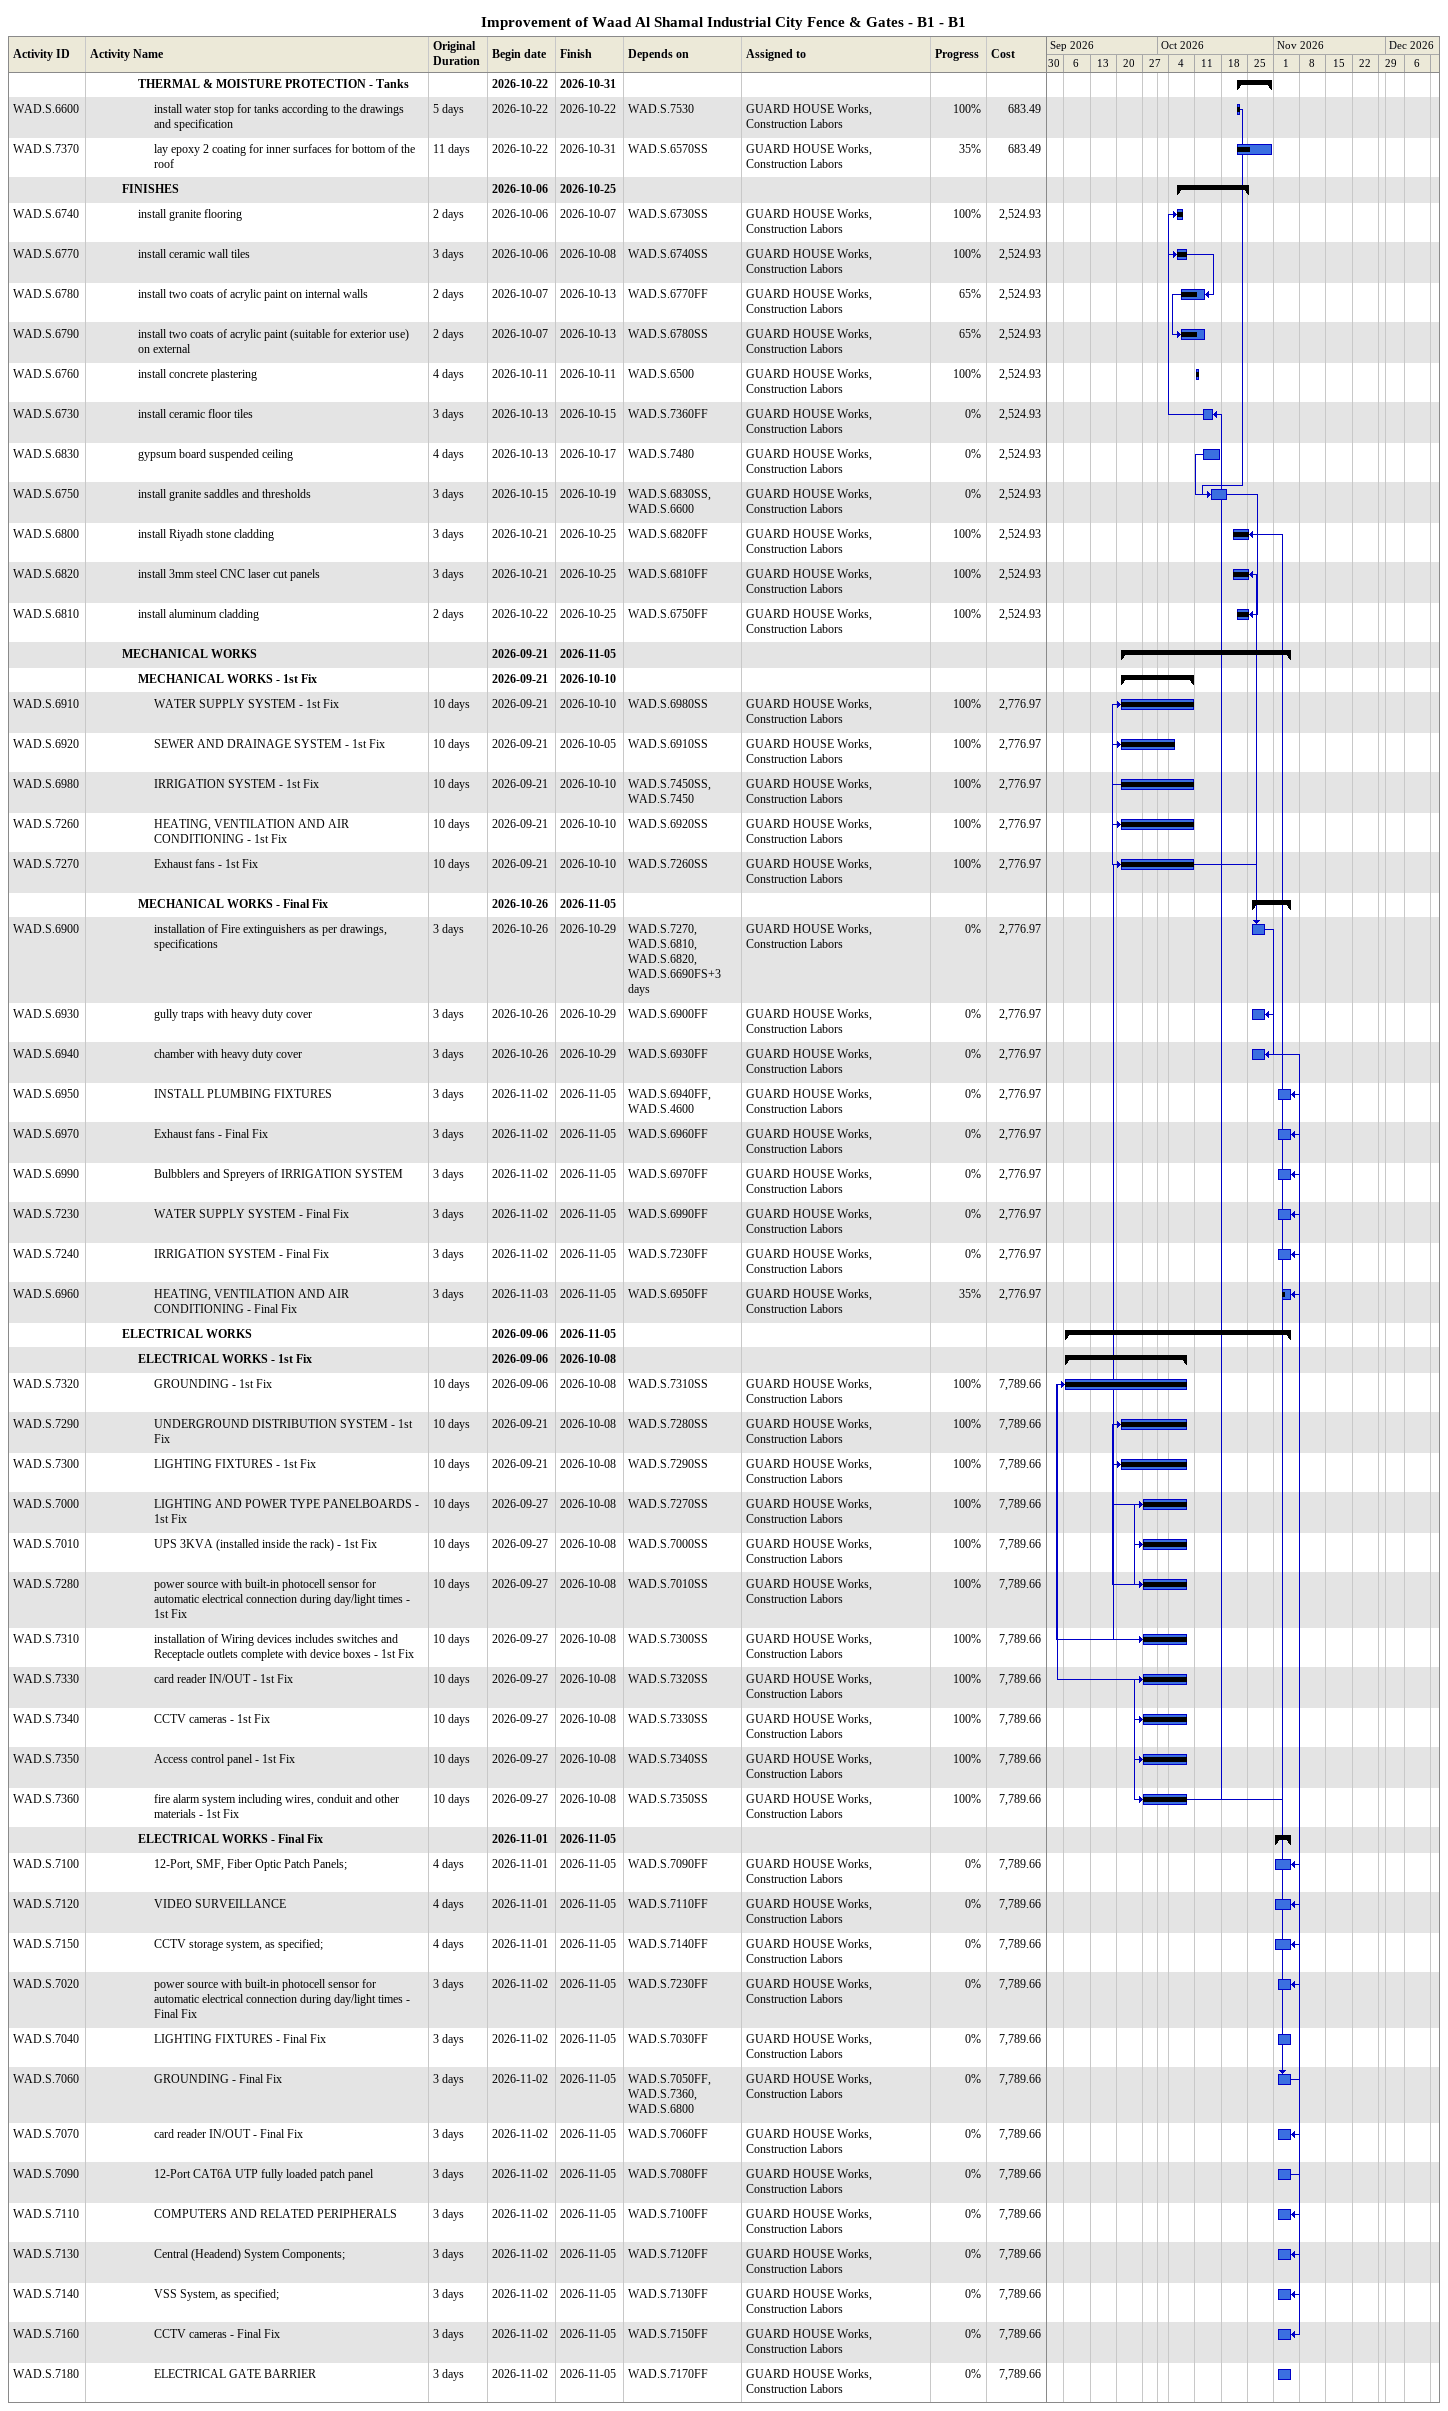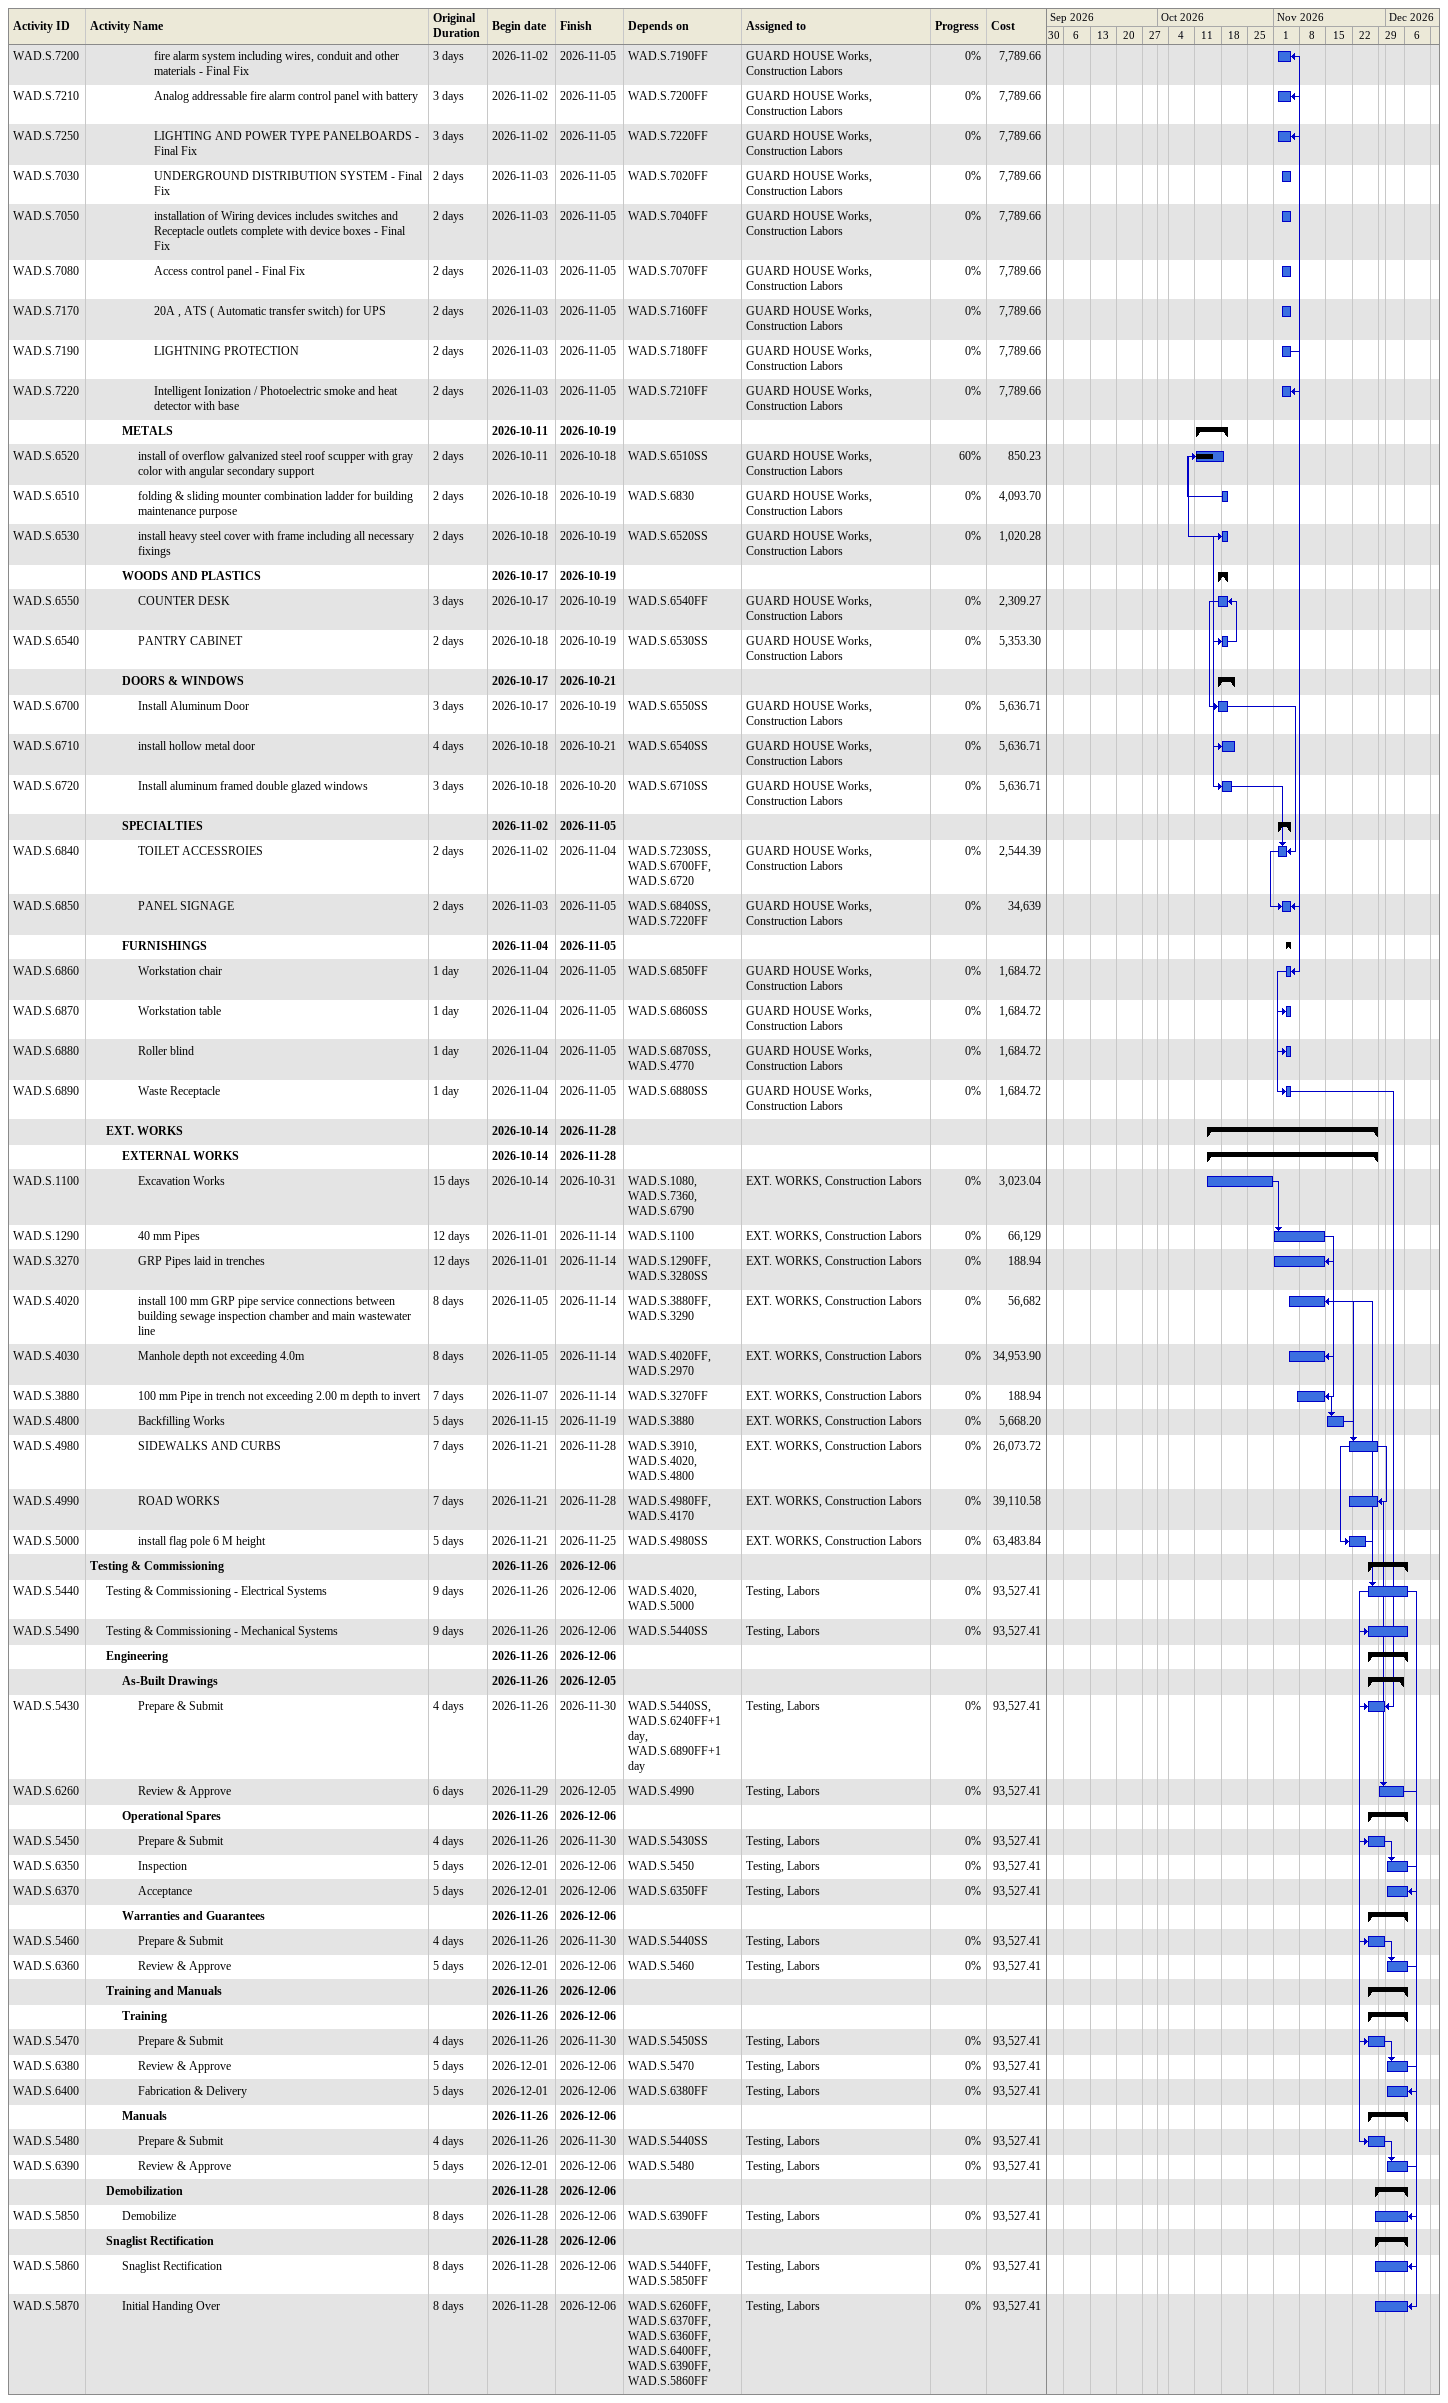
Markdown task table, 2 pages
Improvement of Waad Al Shamal Industrial City Fence & Gates - B1 - B1

| ID | Level | Task | Original duration | Start | Finish | Predecessors | Resources | % complete | Cost |
|---|---|---|---|---|---|---|---|---|---|
|  | 4 | **THERMAL & MOISTURE PROTECTION - Tanks** |  | 2026-10-22 | 2026-10-31 |  |  |  |  |
| WAD.S.6600 | 5 | install water stop for tanks according to the drawings and specification | 5d | 2026-10-22 | 2026-10-22 | WAD.S.7530 | GUARD HOUSE Works, Construction Labors | 100 | 683.49 |
| WAD.S.7370 | 5 | lay epoxy 2 coating for inner surfaces for bottom of the roof | 11d | 2026-10-22 | 2026-10-31 | WAD.S.6570SS | GUARD HOUSE Works, Construction Labors | 35 | 683.49 |
|  | 3 | **FINISHES** |  | 2026-10-06 | 2026-10-25 |  |  |  |  |
| WAD.S.6740 | 4 | install granite flooring | 2d | 2026-10-06 | 2026-10-07 | WAD.S.6730SS | GUARD HOUSE Works, Construction Labors | 100 | 2524.93 |
| WAD.S.6770 | 4 | install ceramic wall tiles | 3d | 2026-10-06 | 2026-10-08 | WAD.S.6740SS | GUARD HOUSE Works, Construction Labors | 100 | 2524.93 |
| WAD.S.6780 | 4 | install two coats of acrylic paint on internal walls | 2d | 2026-10-07 | 2026-10-13 | WAD.S.6770FF | GUARD HOUSE Works, Construction Labors | 65 | 2524.93 |
| WAD.S.6790 | 4 | install two coats of acrylic paint (suitable for exterior use) on external | 2d | 2026-10-07 | 2026-10-13 | WAD.S.6780SS | GUARD HOUSE Works, Construction Labors | 65 | 2524.93 |
| WAD.S.6760 | 4 | install concrete plastering | 4d | 2026-10-11 | 2026-10-11 | WAD.S.6500 | GUARD HOUSE Works, Construction Labors | 100 | 2524.93 |
| WAD.S.6730 | 4 | install ceramic floor tiles | 3d | 2026-10-13 | 2026-10-15 | WAD.S.7360FF | GUARD HOUSE Works, Construction Labors | 0 | 2524.93 |
| WAD.S.6830 | 4 | gypsum board suspended ceiling | 4d | 2026-10-13 | 2026-10-17 | WAD.S.7480 | GUARD HOUSE Works, Construction Labors | 0 | 2524.93 |
| WAD.S.6750 | 4 | install granite saddles and thresholds | 3d | 2026-10-15 | 2026-10-19 | WAD.S.6830SS, WAD.S.6600 | GUARD HOUSE Works, Construction Labors | 0 | 2524.93 |
| WAD.S.6800 | 4 | install Riyadh stone cladding | 3d | 2026-10-21 | 2026-10-25 | WAD.S.6820FF | GUARD HOUSE Works, Construction Labors | 100 | 2524.93 |
| WAD.S.6820 | 4 | install 3mm steel CNC laser cut panels | 3d | 2026-10-21 | 2026-10-25 | WAD.S.6810FF | GUARD HOUSE Works, Construction Labors | 100 | 2524.93 |
| WAD.S.6810 | 4 | install aluminum cladding | 2d | 2026-10-22 | 2026-10-25 | WAD.S.6750FF | GUARD HOUSE Works, Construction Labors | 100 | 2524.93 |
|  | 3 | **MECHANICAL WORKS** |  | 2026-09-21 | 2026-11-05 |  |  |  |  |
|  | 4 | **MECHANICAL WORKS - 1st Fix** |  | 2026-09-21 | 2026-10-10 |  |  |  |  |
| WAD.S.6910 | 5 | WATER SUPPLY SYSTEM - 1st Fix | 10d | 2026-09-21 | 2026-10-10 | WAD.S.6980SS | GUARD HOUSE Works, Construction Labors | 100 | 2776.97 |
| WAD.S.6920 | 5 | SEWER AND DRAINAGE SYSTEM - 1st Fix | 10d | 2026-09-21 | 2026-10-05 | WAD.S.6910SS | GUARD HOUSE Works, Construction Labors | 100 | 2776.97 |
| WAD.S.6980 | 5 | IRRIGATION SYSTEM - 1st Fix | 10d | 2026-09-21 | 2026-10-10 | WAD.S.7450SS, WAD.S.7450 | GUARD HOUSE Works, Construction Labors | 100 | 2776.97 |
| WAD.S.7260 | 5 | HEATING, VENTILATION AND AIR CONDITIONING - 1st Fix | 10d | 2026-09-21 | 2026-10-10 | WAD.S.6920SS | GUARD HOUSE Works, Construction Labors | 100 | 2776.97 |
| WAD.S.7270 | 5 | Exhaust fans - 1st Fix | 10d | 2026-09-21 | 2026-10-10 | WAD.S.7260SS | GUARD HOUSE Works, Construction Labors | 100 | 2776.97 |
|  | 4 | **MECHANICAL WORKS - Final Fix** |  | 2026-10-26 | 2026-11-05 |  |  |  |  |
| WAD.S.6900 | 5 | installation of Fire extinguishers as per drawings, specifications | 3d | 2026-10-26 | 2026-10-29 | WAD.S.7270, WAD.S.6810, WAD.S.6820, WAD.S.6690FS+3d | GUARD HOUSE Works, Construction Labors | 0 | 2776.97 |
| WAD.S.6930 | 5 | gully traps with heavy duty cover | 3d | 2026-10-26 | 2026-10-29 | WAD.S.6900FF | GUARD HOUSE Works, Construction Labors | 0 | 2776.97 |
| WAD.S.6940 | 5 | chamber with heavy duty cover | 3d | 2026-10-26 | 2026-10-29 | WAD.S.6930FF | GUARD HOUSE Works, Construction Labors | 0 | 2776.97 |
| WAD.S.6950 | 5 | INSTALL PLUMBING FIXTURES | 3d | 2026-11-02 | 2026-11-05 | WAD.S.6940FF, WAD.S.4600 | GUARD HOUSE Works, Construction Labors | 0 | 2776.97 |
| WAD.S.6970 | 5 | Exhaust fans - Final Fix | 3d | 2026-11-02 | 2026-11-05 | WAD.S.6960FF | GUARD HOUSE Works, Construction Labors | 0 | 2776.97 |
| WAD.S.6990 | 5 | Bulbblers and Spreyers of IRRIGATION SYSTEM | 3d | 2026-11-02 | 2026-11-05 | WAD.S.6970FF | GUARD HOUSE Works, Construction Labors | 0 | 2776.97 |
| WAD.S.7230 | 5 | WATER SUPPLY SYSTEM - Final Fix | 3d | 2026-11-02 | 2026-11-05 | WAD.S.6990FF | GUARD HOUSE Works, Construction Labors | 0 | 2776.97 |
| WAD.S.7240 | 5 | IRRIGATION SYSTEM - Final Fix | 3d | 2026-11-02 | 2026-11-05 | WAD.S.7230FF | GUARD HOUSE Works, Construction Labors | 0 | 2776.97 |
| WAD.S.6960 | 5 | HEATING, VENTILATION AND AIR CONDITIONING - Final Fix | 3d | 2026-11-03 | 2026-11-05 | WAD.S.6950FF | GUARD HOUSE Works, Construction Labors | 35 | 2776.97 |
|  | 3 | **ELECTRICAL WORKS** |  | 2026-09-06 | 2026-11-05 |  |  |  |  |
|  | 4 | **ELECTRICAL WORKS - 1st Fix** |  | 2026-09-06 | 2026-10-08 |  |  |  |  |
| WAD.S.7320 | 5 | GROUNDING - 1st Fix | 10d | 2026-09-06 | 2026-10-08 | WAD.S.7310SS | GUARD HOUSE Works, Construction Labors | 100 | 7789.66 |
| WAD.S.7290 | 5 | UNDERGROUND DISTRIBUTION SYSTEM - 1st Fix | 10d | 2026-09-21 | 2026-10-08 | WAD.S.7280SS | GUARD HOUSE Works, Construction Labors | 100 | 7789.66 |
| WAD.S.7300 | 5 | LIGHTING FIXTURES - 1st Fix | 10d | 2026-09-21 | 2026-10-08 | WAD.S.7290SS | GUARD HOUSE Works, Construction Labors | 100 | 7789.66 |
| WAD.S.7000 | 5 | LIGHTING AND POWER TYPE PANELBOARDS - 1st Fix | 10d | 2026-09-27 | 2026-10-08 | WAD.S.7270SS | GUARD HOUSE Works, Construction Labors | 100 | 7789.66 |
| WAD.S.7010 | 5 | UPS 3KVA (installed inside the rack) - 1st Fix | 10d | 2026-09-27 | 2026-10-08 | WAD.S.7000SS | GUARD HOUSE Works, Construction Labors | 100 | 7789.66 |
| WAD.S.7280 | 5 | power source with built-in photocell sensor for automatic electrical connection during day/light times - 1st Fix | 10d | 2026-09-27 | 2026-10-08 | WAD.S.7010SS | GUARD HOUSE Works, Construction Labors | 100 | 7789.66 |
| WAD.S.7310 | 5 | installation of Wiring devices includes switches and Receptacle outlets complete with device boxes - 1st Fix | 10d | 2026-09-27 | 2026-10-08 | WAD.S.7300SS | GUARD HOUSE Works, Construction Labors | 100 | 7789.66 |
| WAD.S.7330 | 5 | card reader IN/OUT - 1st Fix | 10d | 2026-09-27 | 2026-10-08 | WAD.S.7320SS | GUARD HOUSE Works, Construction Labors | 100 | 7789.66 |
| WAD.S.7340 | 5 | CCTV cameras - 1st Fix | 10d | 2026-09-27 | 2026-10-08 | WAD.S.7330SS | GUARD HOUSE Works, Construction Labors | 100 | 7789.66 |
| WAD.S.7350 | 5 | Access control panel - 1st Fix | 10d | 2026-09-27 | 2026-10-08 | WAD.S.7340SS | GUARD HOUSE Works, Construction Labors | 100 | 7789.66 |
| WAD.S.7360 | 5 | fire alarm system including wires, conduit and other materials - 1st Fix | 10d | 2026-09-27 | 2026-10-08 | WAD.S.7350SS | GUARD HOUSE Works, Construction Labors | 100 | 7789.66 |
|  | 4 | **ELECTRICAL WORKS - Final Fix** |  | 2026-11-01 | 2026-11-05 |  |  |  |  |
| WAD.S.7100 | 5 | 12-Port, SMF, Fiber Optic Patch Panels; | 4d | 2026-11-01 | 2026-11-05 | WAD.S.7090FF | GUARD HOUSE Works, Construction Labors | 0 | 7789.66 |
| WAD.S.7120 | 5 | VIDEO SURVEILLANCE | 4d | 2026-11-01 | 2026-11-05 | WAD.S.7110FF | GUARD HOUSE Works, Construction Labors | 0 | 7789.66 |
| WAD.S.7150 | 5 | CCTV storage system, as specified; | 4d | 2026-11-01 | 2026-11-05 | WAD.S.7140FF | GUARD HOUSE Works, Construction Labors | 0 | 7789.66 |
| WAD.S.7020 | 5 | power source with built-in photocell sensor for automatic electrical connection during day/light times - Final Fix | 3d | 2026-11-02 | 2026-11-05 | WAD.S.7230FF | GUARD HOUSE Works, Construction Labors | 0 | 7789.66 |
| WAD.S.7040 | 5 | LIGHTING FIXTURES - Final Fix | 3d | 2026-11-02 | 2026-11-05 | WAD.S.7030FF | GUARD HOUSE Works, Construction Labors | 0 | 7789.66 |
| WAD.S.7060 | 5 | GROUNDING - Final Fix | 3d | 2026-11-02 | 2026-11-05 | WAD.S.7050FF, WAD.S.7360, WAD.S.6800 | GUARD HOUSE Works, Construction Labors | 0 | 7789.66 |
| WAD.S.7070 | 5 | card reader IN/OUT - Final Fix | 3d | 2026-11-02 | 2026-11-05 | WAD.S.7060FF | GUARD HOUSE Works, Construction Labors | 0 | 7789.66 |
| WAD.S.7090 | 5 | 12-Port CAT6A UTP fully loaded patch panel | 3d | 2026-11-02 | 2026-11-05 | WAD.S.7080FF | GUARD HOUSE Works, Construction Labors | 0 | 7789.66 |
| WAD.S.7110 | 5 | COMPUTERS AND RELATED PERIPHERALS | 3d | 2026-11-02 | 2026-11-05 | WAD.S.7100FF | GUARD HOUSE Works, Construction Labors | 0 | 7789.66 |
| WAD.S.7130 | 5 | Central (Headend) System Components; | 3d | 2026-11-02 | 2026-11-05 | WAD.S.7120FF | GUARD HOUSE Works, Construction Labors | 0 | 7789.66 |
| WAD.S.7140 | 5 | VSS System, as specified; | 3d | 2026-11-02 | 2026-11-05 | WAD.S.7130FF | GUARD HOUSE Works, Construction Labors | 0 | 7789.66 |
| WAD.S.7160 | 5 | CCTV cameras - Final Fix | 3d | 2026-11-02 | 2026-11-05 | WAD.S.7150FF | GUARD HOUSE Works, Construction Labors | 0 | 7789.66 |
| WAD.S.7180 | 5 | ELECTRICAL GATE BARRIER | 3d | 2026-11-02 | 2026-11-05 | WAD.S.7170FF | GUARD HOUSE Works, Construction Labors | 0 | 7789.66 |
| WAD.S.7200 | 5 | fire alarm system including wires, conduit and other materials - Final Fix | 3d | 2026-11-02 | 2026-11-05 | WAD.S.7190FF | GUARD HOUSE Works, Construction Labors | 0 | 7789.66 |
| WAD.S.7210 | 5 | Analog addressable fire alarm control panel with battery | 3d | 2026-11-02 | 2026-11-05 | WAD.S.7200FF | GUARD HOUSE Works, Construction Labors | 0 | 7789.66 |
| WAD.S.7250 | 5 | LIGHTING AND POWER TYPE PANELBOARDS - Final Fix | 3d | 2026-11-02 | 2026-11-05 | WAD.S.7220FF | GUARD HOUSE Works, Construction Labors | 0 | 7789.66 |
| WAD.S.7030 | 5 | UNDERGROUND DISTRIBUTION SYSTEM - Final Fix | 2d | 2026-11-03 | 2026-11-05 | WAD.S.7020FF | GUARD HOUSE Works, Construction Labors | 0 | 7789.66 |
| WAD.S.7050 | 5 | installation of Wiring devices includes switches and Receptacle outlets complete with device boxes - Final Fix | 2d | 2026-11-03 | 2026-11-05 | WAD.S.7040FF | GUARD HOUSE Works, Construction Labors | 0 | 7789.66 |
| WAD.S.7080 | 5 | Access control panel - Final Fix | 2d | 2026-11-03 | 2026-11-05 | WAD.S.7070FF | GUARD HOUSE Works, Construction Labors | 0 | 7789.66 |
| WAD.S.7170 | 5 | 20A , ATS ( Automatic transfer switch) for UPS | 2d | 2026-11-03 | 2026-11-05 | WAD.S.7160FF | GUARD HOUSE Works, Construction Labors | 0 | 7789.66 |
| WAD.S.7190 | 5 | LIGHTNING PROTECTION | 2d | 2026-11-03 | 2026-11-05 | WAD.S.7180FF | GUARD HOUSE Works, Construction Labors | 0 | 7789.66 |
| WAD.S.7220 | 5 | Intelligent Ionization / Photoelectric smoke and heat detector with base | 2d | 2026-11-03 | 2026-11-05 | WAD.S.7210FF | GUARD HOUSE Works, Construction Labors | 0 | 7789.66 |
|  | 3 | **METALS** |  | 2026-10-11 | 2026-10-19 |  |  |  |  |
| WAD.S.6520 | 4 | install of overflow galvanized steel roof scupper with gray color with angular secondary support | 2d | 2026-10-11 | 2026-10-18 | WAD.S.6510SS | GUARD HOUSE Works, Construction Labors | 60 | 850.23 |
| WAD.S.6510 | 4 | folding & sliding mounter combination ladder for building maintenance purpose | 2d | 2026-10-18 | 2026-10-19 | WAD.S.6830 | GUARD HOUSE Works, Construction Labors | 0 | 4093.70 |
| WAD.S.6530 | 4 | install heavy steel cover with frame including all necessary fixings | 2d | 2026-10-18 | 2026-10-19 | WAD.S.6520SS | GUARD HOUSE Works, Construction Labors | 0 | 1020.28 |
|  | 3 | **WOODS AND PLASTICS** |  | 2026-10-17 | 2026-10-19 |  |  |  |  |
| WAD.S.6550 | 4 | COUNTER DESK | 3d | 2026-10-17 | 2026-10-19 | WAD.S.6540FF | GUARD HOUSE Works, Construction Labors | 0 | 2309.27 |
| WAD.S.6540 | 4 | PANTRY CABINET | 2d | 2026-10-18 | 2026-10-19 | WAD.S.6530SS | GUARD HOUSE Works, Construction Labors | 0 | 5353.30 |
|  | 3 | **DOORS & WINDOWS** |  | 2026-10-17 | 2026-10-21 |  |  |  |  |
| WAD.S.6700 | 4 | Install Aluminum Door | 3d | 2026-10-17 | 2026-10-19 | WAD.S.6550SS | GUARD HOUSE Works, Construction Labors | 0 | 5636.71 |
| WAD.S.6710 | 4 | install hollow metal door | 4d | 2026-10-18 | 2026-10-21 | WAD.S.6540SS | GUARD HOUSE Works, Construction Labors | 0 | 5636.71 |
| WAD.S.6720 | 4 | Install aluminum framed double glazed windows | 3d | 2026-10-18 | 2026-10-20 | WAD.S.6710SS | GUARD HOUSE Works, Construction Labors | 0 | 5636.71 |
|  | 3 | **SPECIALTIES** |  | 2026-11-02 | 2026-11-05 |  |  |  |  |
| WAD.S.6840 | 4 | TOILET ACCESSROIES | 2d | 2026-11-02 | 2026-11-04 | WAD.S.7230SS, WAD.S.6700FF, WAD.S.6720 | GUARD HOUSE Works, Construction Labors | 0 | 2544.39 |
| WAD.S.6850 | 4 | PANEL SIGNAGE | 2d | 2026-11-03 | 2026-11-05 | WAD.S.6840SS, WAD.S.7220FF | GUARD HOUSE Works, Construction Labors | 0 | 34639 |
|  | 3 | **FURNISHINGS** |  | 2026-11-04 | 2026-11-05 |  |  |  |  |
| WAD.S.6860 | 4 | Workstation chair | 1d | 2026-11-04 | 2026-11-05 | WAD.S.6850FF | GUARD HOUSE Works, Construction Labors | 0 | 1684.72 |
| WAD.S.6870 | 4 | Workstation table | 1d | 2026-11-04 | 2026-11-05 | WAD.S.6860SS | GUARD HOUSE Works, Construction Labors | 0 | 1684.72 |
| WAD.S.6880 | 4 | Roller blind | 1d | 2026-11-04 | 2026-11-05 | WAD.S.6870SS, WAD.S.4770 | GUARD HOUSE Works, Construction Labors | 0 | 1684.72 |
| WAD.S.6890 | 4 | Waste Receptacle | 1d | 2026-11-04 | 2026-11-05 | WAD.S.6880SS | GUARD HOUSE Works, Construction Labors | 0 | 1684.72 |
|  | 2 | **EXT. WORKS** |  | 2026-10-14 | 2026-11-28 |  |  |  |  |
|  | 3 | **EXTERNAL WORKS** |  | 2026-10-14 | 2026-11-28 |  |  |  |  |
| WAD.S.1100 | 4 | Excavation Works | 15d | 2026-10-14 | 2026-10-31 | WAD.S.1080, WAD.S.7360, WAD.S.6790 | EXT. WORKS, Construction Labors | 0 | 3023.04 |
| WAD.S.1290 | 4 | 40 mm Pipes | 12d | 2026-11-01 | 2026-11-14 | WAD.S.1100 | EXT. WORKS, Construction Labors | 0 | 66129 |
| WAD.S.3270 | 4 | GRP Pipes laid in trenches | 12d | 2026-11-01 | 2026-11-14 | WAD.S.1290FF, WAD.S.3280SS | EXT. WORKS, Construction Labors | 0 | 188.94 |
| WAD.S.4020 | 4 | install 100 mm GRP pipe service connections between building sewage inspection chamber and main wastewater line | 8d | 2026-11-05 | 2026-11-14 | WAD.S.3880FF, WAD.S.3290 | EXT. WORKS, Construction Labors | 0 | 56682 |
| WAD.S.4030 | 4 | Manhole depth not exceeding 4.0m | 8d | 2026-11-05 | 2026-11-14 | WAD.S.4020FF, WAD.S.2970 | EXT. WORKS, Construction Labors | 0 | 34953.90 |
| WAD.S.3880 | 4 | 100 mm Pipe in trench not exceeding 2.00 m depth to invert | 7d | 2026-11-07 | 2026-11-14 | WAD.S.3270FF | EXT. WORKS, Construction Labors | 0 | 188.94 |
| WAD.S.4800 | 4 | Backfilling Works | 5d | 2026-11-15 | 2026-11-19 | WAD.S.3880 | EXT. WORKS, Construction Labors | 0 | 5668.20 |
| WAD.S.4980 | 4 | SIDEWALKS AND CURBS | 7d | 2026-11-21 | 2026-11-28 | WAD.S.3910, WAD.S.4020, WAD.S.4800 | EXT. WORKS, Construction Labors | 0 | 26073.72 |
| WAD.S.4990 | 4 | ROAD WORKS | 7d | 2026-11-21 | 2026-11-28 | WAD.S.4980FF, WAD.S.4170 | EXT. WORKS, Construction Labors | 0 | 39110.58 |
| WAD.S.5000 | 4 | install flag pole 6 M height | 5d | 2026-11-21 | 2026-11-25 | WAD.S.4980SS | EXT. WORKS, Construction Labors | 0 | 63483.84 |
|  | 1 | **Testing & Commissioning** |  | 2026-11-26 | 2026-12-06 |  |  |  |  |
| WAD.S.5440 | 2 | Testing & Commissioning - Electrical Systems | 9d | 2026-11-26 | 2026-12-06 | WAD.S.4020, WAD.S.5000 | Testing, Labors | 0 | 93527.41 |
| WAD.S.5490 | 2 | Testing & Commissioning - Mechanical Systems | 9d | 2026-11-26 | 2026-12-06 | WAD.S.5440SS | Testing, Labors | 0 | 93527.41 |
|  | 2 | **Engineering** |  | 2026-11-26 | 2026-12-06 |  |  |  |  |
|  | 3 | **As-Built Drawings** |  | 2026-11-26 | 2026-12-05 |  |  |  |  |
| WAD.S.5430 | 4 | Prepare & Submit | 4d | 2026-11-26 | 2026-11-30 | WAD.S.5440SS, WAD.S.6240FF+1d, WAD.S.6890FF+1d | Testing, Labors | 0 | 93527.41 |
| WAD.S.6260 | 4 | Review & Approve | 6d | 2026-11-29 | 2026-12-05 | WAD.S.4990 | Testing, Labors | 0 | 93527.41 |
|  | 3 | **Operational Spares** |  | 2026-11-26 | 2026-12-06 |  |  |  |  |
| WAD.S.5450 | 4 | Prepare & Submit | 4d | 2026-11-26 | 2026-11-30 | WAD.S.5430SS | Testing, Labors | 0 | 93527.41 |
| WAD.S.6350 | 4 | Inspection | 5d | 2026-12-01 | 2026-12-06 | WAD.S.5450 | Testing, Labors | 0 | 93527.41 |
| WAD.S.6370 | 4 | Acceptance | 5d | 2026-12-01 | 2026-12-06 | WAD.S.6350FF | Testing, Labors | 0 | 93527.41 |
|  | 3 | **Warranties and Guarantees** |  | 2026-11-26 | 2026-12-06 |  |  |  |  |
| WAD.S.5460 | 4 | Prepare & Submit | 4d | 2026-11-26 | 2026-11-30 | WAD.S.5440SS | Testing, Labors | 0 | 93527.41 |
| WAD.S.6360 | 4 | Review & Approve | 5d | 2026-12-01 | 2026-12-06 | WAD.S.5460 | Testing, Labors | 0 | 93527.41 |
|  | 2 | **Training and Manuals** |  | 2026-11-26 | 2026-12-06 |  |  |  |  |
|  | 3 | **Training** |  | 2026-11-26 | 2026-12-06 |  |  |  |  |
| WAD.S.5470 | 4 | Prepare & Submit | 4d | 2026-11-26 | 2026-11-30 | WAD.S.5450SS | Testing, Labors | 0 | 93527.41 |
| WAD.S.6380 | 4 | Review & Approve | 5d | 2026-12-01 | 2026-12-06 | WAD.S.5470 | Testing, Labors | 0 | 93527.41 |
| WAD.S.6400 | 4 | Fabrication & Delivery | 5d | 2026-12-01 | 2026-12-06 | WAD.S.6380FF | Testing, Labors | 0 | 93527.41 |
|  | 3 | **Manuals** |  | 2026-11-26 | 2026-12-06 |  |  |  |  |
| WAD.S.5480 | 4 | Prepare & Submit | 4d | 2026-11-26 | 2026-11-30 | WAD.S.5440SS | Testing, Labors | 0 | 93527.41 |
| WAD.S.6390 | 4 | Review & Approve | 5d | 2026-12-01 | 2026-12-06 | WAD.S.5480 | Testing, Labors | 0 | 93527.41 |
|  | 2 | **Demobilization** |  | 2026-11-28 | 2026-12-06 |  |  |  |  |
| WAD.S.5850 | 3 | Demobilize | 8d | 2026-11-28 | 2026-12-06 | WAD.S.6390FF | Testing, Labors | 0 | 93527.41 |
|  | 2 | **Snaglist Rectification** |  | 2026-11-28 | 2026-12-06 |  |  |  |  |
| WAD.S.5860 | 3 | Snaglist Rectification | 8d | 2026-11-28 | 2026-12-06 | WAD.S.5440FF, WAD.S.5850FF | Testing, Labors | 0 | 93527.41 |
| WAD.S.5870 | 3 | Initial Handing Over | 8d | 2026-11-28 | 2026-12-06 | WAD.S.6260FF, WAD.S.6370FF, WAD.S.6360FF, WAD.S.6400FF, WAD.S.6390FF, WAD.S.5860FF | Testing, Labors | 0 | 93527.41 |
